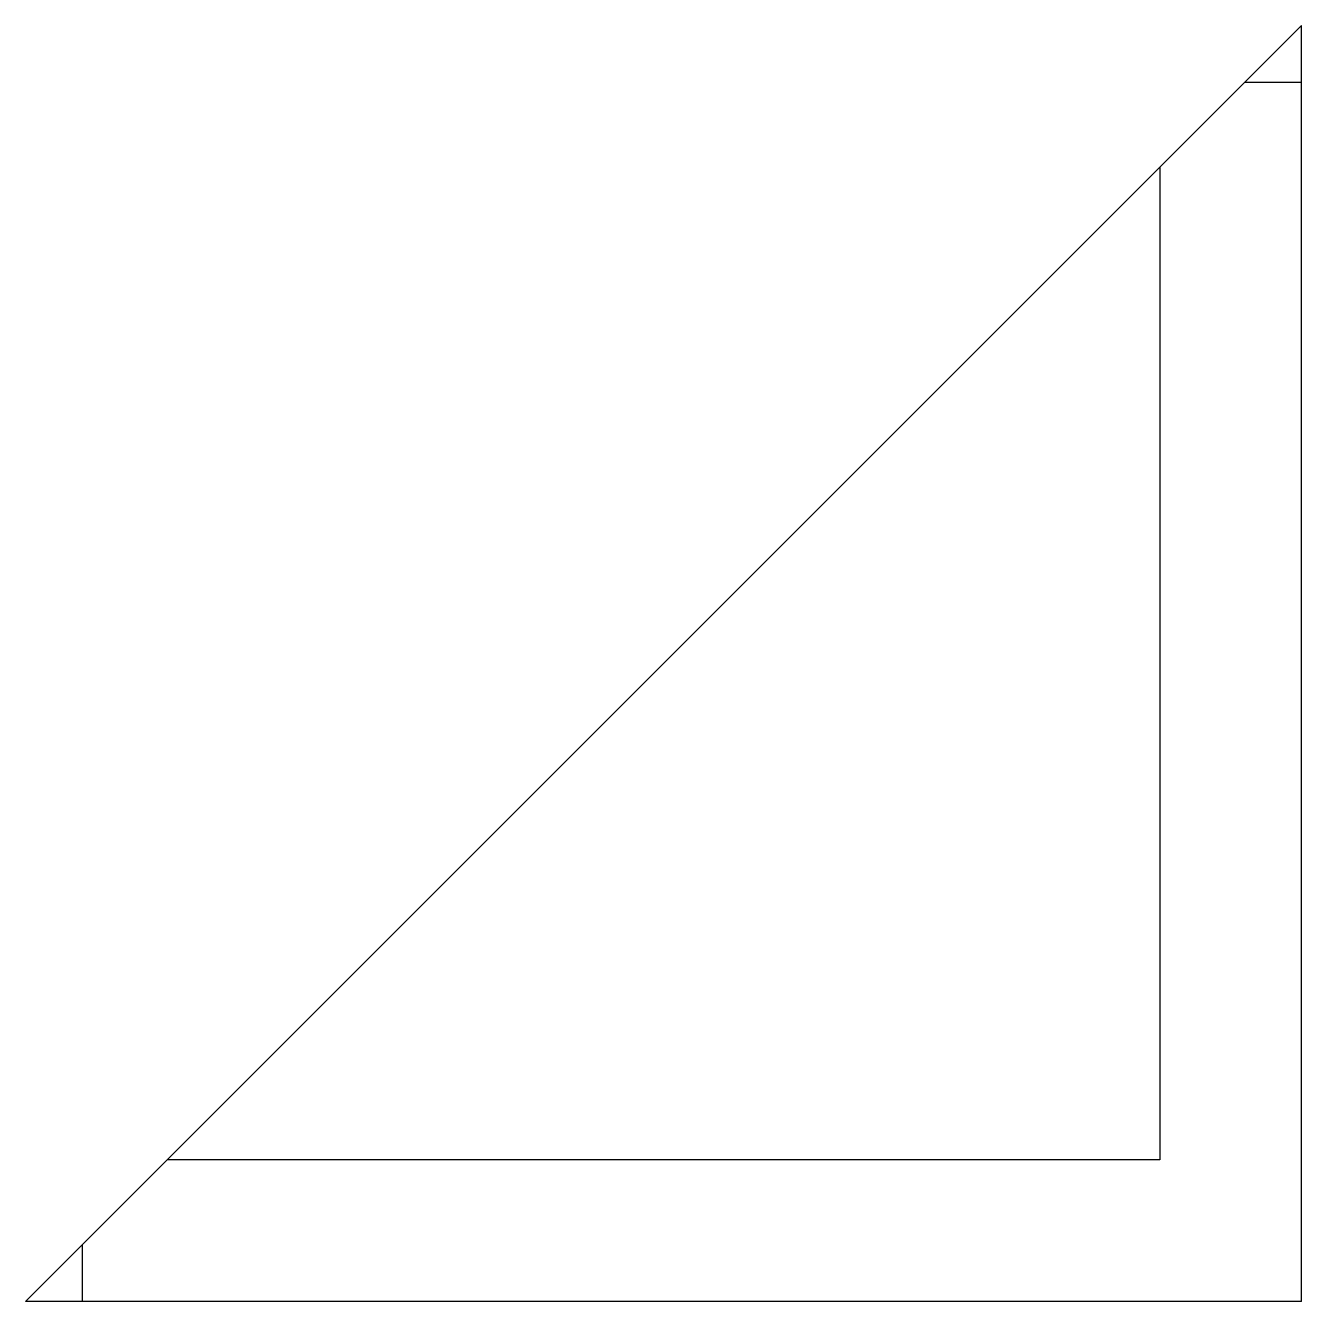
# Model space of a CAD drawing. Header units: millimetres. Extents: x -45 to 0, y 0 to 45.
import ezdxf

# ---------------------------------------------------------------- set-up
doc = ezdxf.new("R2010")
doc.units = ezdxf.units.MM
doc.layers.get('0').update_dxf_attribs({"linetype": 'CONTINUOUS'})

msp = doc.modelspace()

# ---------------------------------------------------------------- linework, layer by layer
for p, q in [((0, 45), (-45, 0)), ((0, 0), (0, 45)), ((-2, 43), (0, 43)), ((-5, 40), (-5, 5)), ((-5, 5), (-40, 5)), ((-43, 2), (-43, 0)), ((0, 0), (-45, 0))]:
    msp.add_line(p, q)

doc.saveas('drawing.dxf')
